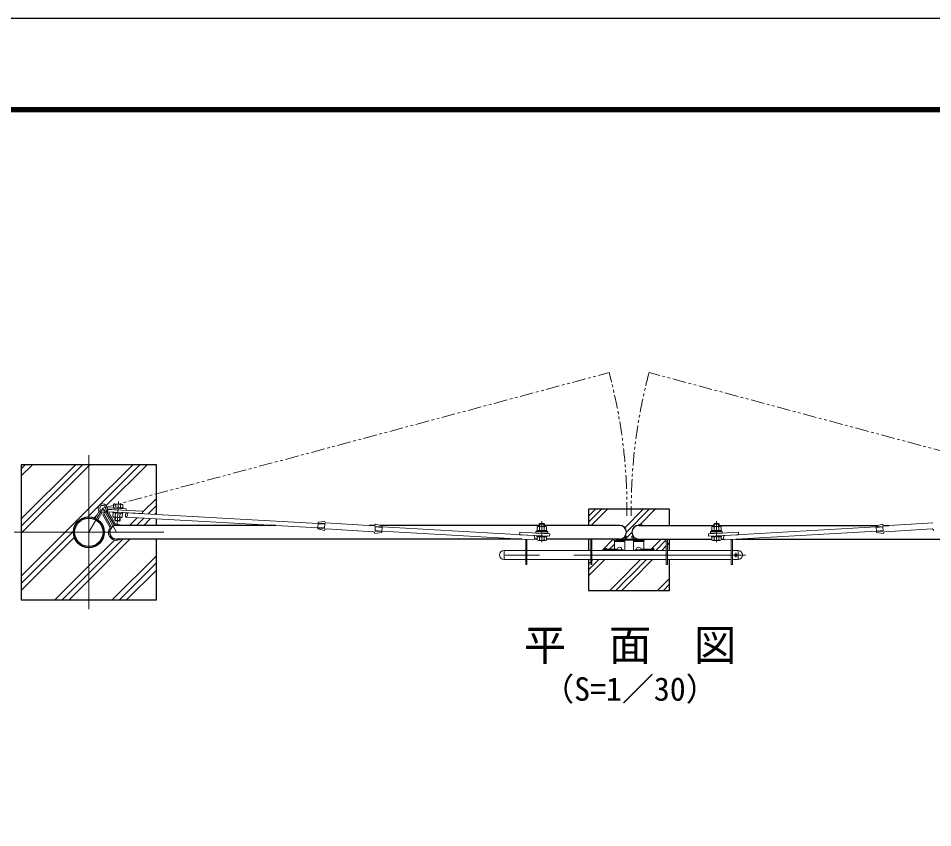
# Model space of a CAD drawing. Units: millimetres, scale not verified. Extents: x -6300 to 6300, y -4455 to 4455.
# Drawn here: x -3582 to -198, y 1458 to 4455 of the extents above; entities that cross this region are included whole.
import ezdxf
from ezdxf.enums import TextEntityAlignment as Align

# ---------------------------------------------------------------- set-up
doc = ezdxf.new("R2010")
doc.units = ezdxf.units.MM
doc.header["$LTSCALE"] = 20
doc.linetypes.add('USER1', pattern=[50.8, 31.75, -6.35, 6.35, -6.35])
doc.linetypes.add('USER2', pattern=[5, 2.5, -0.5, 0.5, -0.5, 0.5, -0.5])
for name, color, linetype, lineweight in [('0-0_D-DCR-HCH', 7, 'Continuous', 13), ('0-1_D-STR4', 7, 'Continuous', 25), ('0-2_D-STR1', 1, 'Continuous', 25), ('0-3_D-STR3', 3, 'Continuous', 13), ('0-4_D-BMK', 2, 'USER1', 13), ('0-A_D-TTL-TXT', 7, 'Continuous', 25), ('0-C_D-TTL', 7, 'Continuous', 25)]:
    doc.layers.add(name, color=color, linetype=linetype, lineweight=lineweight)
doc.styles.add('ＭＳ ゴシック', font='')
doc.styles.get('ＭＳ ゴシック').set_extended_font_data('MS Gothic')

msp = doc.modelspace()

# ---------------------------------------------------------------- linework, layer by layer
at = {"layer": '0-0_D-DCR-HCH'}
for p, q in [((-3571.38, 2760.49), (-3530.09, 2801.78)), ((-3571.38, 2787), (-3556.6, 2801.78)), ((-3571.38, 2574.87), (-3344.47, 2801.78)), ((-3571.38, 2601.39), (-3370.99, 2801.78)), ((-3279.14, 2654.98), (-3132.34, 2801.78)), ((-3256.58, 2651.02), (-3105.82, 2801.78)), ((-3122.66, 2625.85), (-3071.38, 2677.12)), ((-3102.28, 2619.7), (-3071.38, 2650.61)), ((-3302.15, 2605.45), (-3290.72, 2616.88)), ((-3077.19, 2618.28), (-3071.38, 2624.09)), ((-1471.38, 2589.47), (-1424.07, 2636.78)), ((-1471.38, 2611.57), (-1446.17, 2636.78)), ((-1461.58, 2577.18), (-1401.97, 2636.78)), ((-1337.74, 2568.44), (-1269.39, 2636.78)), ((-1331.49, 2552.58), (-1247.29, 2636.78)), ((-1280.96, 2581.02), (-1225.2, 2636.78)), ((-3171.32, 2577.18), (-3142.75, 2605.76)), ((-3144.81, 2577.18), (-3117.63, 2604.36)), ((-3118.29, 2577.18), (-3092.51, 2602.96)), ((-1331.83, 2530.15), (-1311.29, 2550.69)), ((-3571.38, 2336.22), (-3375.14, 2532.46)), ((-1421.69, 2484.48), (-1380.29, 2525.88)), ((-1394.29, 2489.78), (-1375.78, 2508.3)), ((-1340.2, 2521.78), (-1340.16, 2521.82)), ((-1239.61, 2489.78), (-1203.02, 2526.38)), ((-1222.82, 2484.48), (-1183.88, 2523.42)), ((-1179.38, 2505.82), (-1171.38, 2513.82)), ((-1200.72, 2484.48), (-1183.88, 2501.32)), ((-3234.59, 2301.78), (-3071.38, 2464.99)), ((-3208.08, 2301.78), (-3071.38, 2438.47)), ((-1471.38, 2390.6), (-1411.5, 2450.48)), ((-1471.38, 2412.7), (-1433.6, 2450.48)), ((-1471.38, 2434.79), (-1463.38, 2442.79)), ((-1458.88, 2447.29), (-1455.69, 2450.48)), ((-3181.56, 2301.78), (-3071.38, 2411.96)), ((-1215.84, 2336.78), (-1171.38, 2381.24)), ((-1193.74, 2336.78), (-1171.38, 2359.14)), ((-1171.64, 2336.78), (-1171.38, 2337.05))]:
    msp.add_line(p, q, dxfattribs=at)
for points in [[(-3571.38, 2548.35), (-3567.95, 2551.78), (-3321.38, 2798.35), (-3317.95, 2801.78)], [(-3571.38, 2389.26), (-3408.86, 2551.78), (-3321.38, 2639.26), (-3158.86, 2801.78)], [(-3325.61, 2608.51), (-3321.38, 2612.74), (-3284.45, 2649.67)], [(-3571.38, 2362.74), (-3382.34, 2551.78), (-3378.11, 2556)], [(-3446.72, 2301.78), (-3321.38, 2427.12), (-3225.86, 2522.65)], [(-3420.21, 2301.78), (-3321.38, 2400.61), (-3195.61, 2526.38)], [(-3393.69, 2301.78), (-3321.38, 2374.09), (-3169.09, 2526.38)], [(-1392.61, 2336.78), (-1331.25, 2398.15), (-1312.19, 2417.21), (-1278.92, 2450.48)], [(-1370.52, 2336.78), (-1332.07, 2375.23), (-1311.43, 2395.87), (-1256.82, 2450.48)], [(-1348.42, 2336.78), (-1332.89, 2352.31), (-1310.67, 2374.54), (-1234.72, 2450.48)]]:
    msp.add_lwpolyline(points, dxfattribs=at)
at = {"layer": '0-1_D-STR4'}
for p, q in [((-3071.38, 2577.18), (-3071.38, 2601.78)), ((-1471.38, 2526.38), (-1471.38, 2484.48)), ((-1171.38, 2484.48), (-1171.38, 2526.38))]:
    msp.add_line(p, q, dxfattribs=at)
for points in [[(-3571.38, 2801.78), (-3571.38, 2301.78), (-3071.38, 2301.78), (-3071.38, 2526.38)], [(-3071.38, 2617.95), (-3071.38, 2801.78), (-3571.38, 2801.78)], [(-1171.38, 2577.18), (-1171.38, 2636.78), (-1471.38, 2636.78), (-1471.38, 2577.18)], [(-1471.38, 2450.48), (-1471.38, 2336.78), (-1171.38, 2336.78), (-1171.38, 2450.48)]]:
    msp.add_lwpolyline(points, dxfattribs=at)
at = {"layer": '0-2_D-STR1'}
for p, q in [((-2629.45, 2577.18), (-3218.98, 2577.18)), ((-2262.85, 2577.18), (-2282.92, 2577.18)), ((-1654.38, 2577.18), (-2242.33, 2577.18)), ((-1356.78, 2577.18), (-1634.38, 2577.18)), ((-1285.98, 2577.18), (-1008.38, 2577.18)), ((-988.38, 2577.18), (-400.43, 2577.18)), ((-379.91, 2577.18), (-359.84, 2577.18)), ((-1716.98, 2526.38), (-3218.98, 2526.38)), ((-1661.68, 2526.38), (-1672.26, 2526.38)), ((-1356.78, 2526.38), (-1627.08, 2526.38)), ((-1285.98, 2526.38), (-1015.68, 2526.38)), ((-981.08, 2526.38), (-970.5, 2526.38)), ((-925.78, 2526.38), (576.22, 2526.38))]:
    msp.add_line(p, q, dxfattribs=at)
for radius in [57.15, 52.65]:
    msp.add_circle((-3321.38, 2551.78), radius, dxfattribs=at)
for centre, start, end in [((-3218.98, 2551.78), 90, 270), ((-1356.78, 2551.78), 270, 90), ((-1285.98, 2551.78), 90, 270)]:
    msp.add_arc(centre, 25.4, start, end, dxfattribs=at)
at = {"layer": '0-3_D-STR3'}
for p, q in [((-3183.02, 2638.92), (-3252.92, 2642.74)), ((-3231.38, 2641.52), (-3231.23, 2644.51)), ((-3231.38, 2641.52), (-3194.43, 2639.6)), ((-3231.23, 2644.51), (-3194.28, 2642.6)), ((-3230.05, 2644.45), (-3195.46, 2642.66)), ((-3229.46, 2654.99), (-3230.03, 2644.49)), ((-3195.48, 2642.61), (-3230.03, 2644.49)), ((-3199.08, 2655.83), (-3225.02, 2657.24)), ((-3220.85, 2654.52), (-3221.42, 2644.02)), ((-3203.51, 2653.58), (-3204.09, 2643.08)), ((-3194.91, 2653.11), (-3195.48, 2642.61)), ((-3194.43, 2639.6), (-3194.28, 2642.6)), ((-3283.2, 2629.9), (-3298, 2604.27)), ((-3272.81, 2623.9), (-3287.61, 2598.27)), ((-3265.15, 2618.09), (-3269.05, 2615.85)), ((-3243.41, 2571.21), (-3269.05, 2615.85)), ((-3239.5, 2573.45), (-3265.15, 2618.09)), ((-3226.49, 2576.9), (-3256.93, 2629.87)), ((-3183.35, 2632.93), (-3253.24, 2636.75)), ((-3249.11, 2627.31), (-3253.01, 2625.07)), ((-3227.36, 2580.42), (-3253.01, 2625.07)), ((-3223.46, 2582.67), (-3249.11, 2627.31)), ((-3232.37, 2623.67), (-3232.22, 2626.66)), ((-3232.37, 2623.67), (-3195.42, 2621.75)), ((-3232.22, 2626.66), (-3195.27, 2624.75)), ((-3231.93, 2610.16), (-3231.2, 2623.65)), ((-3196.65, 2621.77), (-3231.2, 2623.65)), ((-3231.04, 2626.6), (-3196.45, 2624.81)), ((-3201.82, 2606.03), (-3227.76, 2607.44)), ((-3224.76, 2607.28), (-3225.35, 2596.36)), ((-3223.32, 2609.69), (-3222.59, 2623.18)), ((-3222.6, 2607.16), (-3223.31, 2594.08)), ((-3205.99, 2608.75), (-3205.25, 2622.24)), ((-3197.38, 2608.28), (-3196.65, 2621.77)), ((-3195.42, 2621.75), (-3195.27, 2624.75)), ((-3183.02, 2638.92), (-3183.35, 2632.93)), ((-3225.35, 2596.32), (-3223.31, 2594.04)), ((-3205.38, 2595.23), (-3225.35, 2596.32)), ((-3207.66, 2593.19), (-3223.31, 2594.04)), ((-3206.95, 2606.31), (-3207.66, 2593.23)), ((-3205.38, 2595.23), (-3207.66, 2593.19)), ((-3204.79, 2606.19), (-3205.38, 2595.27)), ((-1631.39, 2573.78), (-1657.37, 2573.78)), ((-1654.38, 2582.28), (-1652.22, 2584.44)), ((-1654.38, 2573.78), (-1654.38, 2582.28)), ((-1634.38, 2582.28), (-1654.38, 2582.28)), ((-1636.55, 2584.44), (-1652.22, 2584.44)), ((-1652.22, 2573.78), (-1652.22, 2584.44)), ((-1636.55, 2573.78), (-1636.55, 2584.44)), ((-1634.38, 2582.28), (-1636.55, 2584.44)), ((-1634.38, 2573.78), (-1634.38, 2582.28)), ((-1285.98, 2577.18), (-1285.98, 2581.48)), ((-1011.37, 2573.78), (-985.39, 2573.78)), ((-1008.38, 2582.28), (-1006.22, 2584.44)), ((-1008.38, 2573.78), (-1008.38, 2582.28)), ((-1008.38, 2582.28), (-988.38, 2582.28)), ((-1006.22, 2584.44), (-990.55, 2584.44)), ((-1006.22, 2573.78), (-1006.22, 2584.44)), ((-990.55, 2573.78), (-990.55, 2584.44)), ((-988.38, 2582.28), (-990.55, 2584.44)), ((-988.38, 2573.78), (-988.38, 2582.28)), ((-1622.38, 2548.78), (-1666.38, 2548.78)), ((-1622.38, 2548.78), (-1666.38, 2548.78)), ((-1662.88, 2557.77), (-1625.88, 2557.79)), ((-1662.88, 2554.77), (-1662.88, 2557.77)), ((-1662.88, 2554.77), (-1625.88, 2554.79)), ((-1661.68, 2571.29), (-1661.68, 2557.78)), ((-1653.06, 2571.29), (-1653.06, 2557.78)), ((-1635.7, 2571.29), (-1635.7, 2557.78)), ((-1627.08, 2571.29), (-1627.08, 2557.78)), ((-1625.88, 2554.79), (-1625.88, 2557.79)), ((-1622.38, 2554.78), (-1622.38, 2548.78)), ((-1622.38, 2554.78), (-1622.38, 2548.78)), ((-1020.38, 2554.78), (-1020.38, 2548.78)), ((-1020.38, 2554.78), (-1020.38, 2548.78)), ((-1020.38, 2548.78), (-976.38, 2548.78)), ((-1020.38, 2548.78), (-976.38, 2548.78)), ((-1016.88, 2554.79), (-1016.88, 2557.79)), ((-979.88, 2557.77), (-1016.88, 2557.79)), ((-979.88, 2554.77), (-1016.88, 2554.79)), ((-1015.68, 2571.29), (-1015.68, 2557.78)), ((-1007.06, 2571.29), (-1007.06, 2557.78)), ((-989.7, 2571.29), (-989.7, 2557.78)), ((-981.08, 2571.29), (-981.08, 2557.78)), ((-979.88, 2554.77), (-979.88, 2557.77)), ((-3204.91, 2525.28), (-3205.54, 2526.38)), ((-1703.88, 2432.48), (-1703.88, 2526.38)), ((-1699.38, 2432.48), (-1699.38, 2526.38)), ((-1662.88, 2537.43), (-1625.88, 2537.45)), ((-1662.88, 2534.43), (-1662.88, 2537.43)), ((-1662.88, 2534.43), (-1625.88, 2534.45)), ((-1661.68, 2523.94), (-1661.68, 2534.45)), ((-1631.39, 2521.45), (-1657.37, 2521.45)), ((-1653.06, 2523.94), (-1653.06, 2534.45)), ((-1635.7, 2523.94), (-1635.7, 2534.45)), ((-1627.08, 2523.94), (-1627.08, 2534.45)), ((-1625.88, 2534.45), (-1625.88, 2537.45)), ((-1463.38, 2432.48), (-1463.38, 2526.38)), ((-1458.88, 2432.48), (-1458.88, 2526.38)), ((-1375.78, 2484.48), (-1375.78, 2521.78)), ((-1375.78, 2521.78), (-1337.78, 2521.78)), ((-1375.78, 2517.28), (-1337.78, 2517.28)), ((-1372.01, 2526.28), (-1372.78, 2526.28)), ((-1340.78, 2521.78), (-1372.78, 2521.78)), ((-1364.29, 2517.28), (-1349.27, 2517.28)), ((-1356.78, 2522.08), (-1285.98, 2522.08)), ((-1337.78, 2484.48), (-1337.78, 2521.78)), ((-1336.28, 2530.78), (-1336.28, 2536.78)), ((-1331.78, 2536.78), (-1336.28, 2536.78)), ((-1331.78, 2530.78), (-1331.78, 2536.78)), ((-1310.98, 2530.78), (-1310.98, 2536.78)), ((-1310.98, 2536.78), (-1306.48, 2536.78)), ((-1306.48, 2530.78), (-1306.48, 2536.78)), ((-1304.98, 2484.48), (-1304.98, 2521.78)), ((-1266.98, 2521.78), (-1304.98, 2521.78)), ((-1266.98, 2517.28), (-1304.98, 2517.28)), ((-1302.91, 2526.38), (-1285.98, 2526.38)), ((-1301.98, 2521.78), (-1269.98, 2521.78)), ((-1266.98, 2484.48), (-1266.98, 2521.78)), ((-1183.88, 2432.48), (-1183.88, 2526.38)), ((-1179.38, 2432.48), (-1179.38, 2526.38)), ((-1016.88, 2534.45), (-1016.88, 2537.45)), ((-979.88, 2537.43), (-1016.88, 2537.45)), ((-979.88, 2534.43), (-1016.88, 2534.45)), ((-1015.68, 2523.94), (-1015.68, 2534.45)), ((-1011.37, 2521.45), (-985.39, 2521.45)), ((-1007.06, 2523.94), (-1007.06, 2534.45)), ((-989.7, 2523.94), (-989.7, 2534.45)), ((-981.08, 2523.94), (-981.08, 2534.45)), ((-979.88, 2534.43), (-979.88, 2537.43)), ((-943.38, 2432.48), (-943.38, 2526.38)), ((-938.88, 2432.48), (-938.88, 2526.38)), ((-1784.13, 2484.48), (-1784.13, 2450.48)), ((-1784.13, 2484.48), (-1784.13, 2450.48)), ((-1703.88, 2484.48), (-1784.13, 2484.48)), ((-1463.38, 2484.48), (-1699.38, 2484.48)), ((-1183.88, 2484.48), (-1458.88, 2484.48)), ((-1412.28, 2484.48), (-1412.28, 2491.78)), ((-1412.28, 2491.78), (-1406.28, 2491.78)), ((-1412.28, 2489.78), (-1365.79, 2489.78)), ((-1406.28, 2484.48), (-1406.28, 2491.78)), ((-1230.48, 2489.78), (-1276.97, 2489.78)), ((-1236.48, 2484.48), (-1236.48, 2491.78)), ((-1230.48, 2491.78), (-1236.48, 2491.78)), ((-1230.48, 2484.48), (-1230.48, 2491.78)), ((-943.38, 2484.48), (-1179.38, 2484.48)), ((-918.13, 2484.48), (-938.88, 2484.48)), ((-918.13, 2484.48), (-918.13, 2450.48)), ((-1703.88, 2450.48), (-1784.13, 2450.48)), ((-1463.38, 2450.48), (-1699.38, 2450.48)), ((-1183.88, 2450.48), (-1458.88, 2450.48)), ((-943.38, 2450.48), (-1179.38, 2450.48)), ((-918.13, 2450.48), (-938.88, 2450.48)), ((-1699.38, 2432.48), (-1703.88, 2432.48)), ((-1463.38, 2432.48), (-1458.88, 2432.48)), ((-1179.38, 2432.48), (-1183.88, 2432.48)), ((-943.38, 2432.48), (-938.88, 2432.48))]:
    msp.add_line(p, q, dxfattribs=at)
at = {"layer": '0-3_D-STR3', "color": 4}
for p, q in [((-3251.9, 2627.74), (-3251.43, 2636.65)), ((-3122.92, 2620.87), (-3251.9, 2627.74)), ((-3122.45, 2629.89), (-3251.43, 2636.65)), ((-3182.52, 2607.97), (-2473.87, 2568.52)), ((-3181.87, 2624.11), (-2472.89, 2584.6)), ((-3122.92, 2620.87), (-3122.45, 2629.89)), ((-2474.13, 2564.16), (-2472.63, 2589.02)), ((-2472.97, 2583.41), (-2448.01, 2581.9)), ((-2472.84, 2585.57), (-2447.88, 2584.06)), ((-2472.63, 2589.02), (-2447.41, 2591.91)), ((-2448.97, 2566.1), (-2447.88, 2584.06)), ((-2265.76, 2576.14), (-2445.19, 2587.04)), ((-2261.98, 2555.7), (-2260.9, 2573.67)), ((-2235.94, 2572.16), (-2260.9, 2573.67)), ((-2235.74, 2575.6), (-2260.42, 2581.51)), ((-2237.24, 2550.75), (-2235.74, 2575.6)), ((-407.02, 2575.6), (-382.34, 2581.51)), ((-405.52, 2550.75), (-407.02, 2575.6)), ((-406.82, 2572.16), (-381.86, 2573.67)), ((-380.78, 2555.7), (-381.86, 2573.67)), ((-377, 2576.14), (-197.57, 2587.04)), ((-2474.13, 2564.16), (-2449.44, 2558.25)), ((-2473.92, 2567.61), (-2448.97, 2566.1)), ((-2473.79, 2569.77), (-2448.84, 2568.26)), ((-2267.11, 2553.88), (-2443.38, 2564.55)), ((-2237.24, 2550.75), (-2262.46, 2547.86)), ((-2237.03, 2554.19), (-2261.98, 2555.7)), ((-2236.9, 2556.36), (-2261.85, 2557.87)), ((-2236.08, 2569.99), (-2261.03, 2571.5)), ((-2236.96, 2555.33), (-1675.05, 2524.05)), ((-2235.99, 2571.4), (-1674.28, 2540.1)), ((-1726.8, 2542.94), (-1726.32, 2551.92)), ((-1726.8, 2542.94), (-1615.55, 2536.89)), ((-915.96, 2542.94), (-1027.21, 2536.89)), ((-406.77, 2571.4), (-968.48, 2540.1)), ((-405.8, 2555.33), (-967.71, 2524.05)), ((-915.96, 2542.94), (-916.44, 2551.92)), ((-406.69, 2569.99), (-381.73, 2571.5)), ((-405.86, 2556.36), (-380.91, 2557.87)), ((-405.73, 2554.19), (-380.78, 2555.7)), ((-405.52, 2550.75), (-380.3, 2547.86)), ((-375.65, 2553.88), (-199.38, 2564.55))]:
    msp.add_line(p, q, dxfattribs=at)
at = {"layer": '0-3_D-STR3'}
for points in [[(-3226.49, 2576.9), (-3236.9, 2570.92), (-3267.33, 2623.9)], [(-1622.38, 2554.78), (-1666.38, 2554.78), (-1666.38, 2548.78)], [(-1622.38, 2554.78), (-1666.38, 2554.78), (-1666.38, 2548.78)], [(-1020.38, 2554.78), (-976.38, 2554.78), (-976.38, 2548.78)], [(-1020.38, 2554.78), (-976.38, 2554.78), (-976.38, 2548.78)], [(-1356.78, 2526.38), (-1285.98, 2526.38), (-1285.78, 2526.38)]]:
    msp.add_lwpolyline(points, dxfattribs=at)
at = {"layer": '0-3_D-STR3', "color": 4}
for points in [[(-1615.55, 2536.89), (-1615.07, 2545.88), (-1726.32, 2551.92)], [(-1027.21, 2536.89), (-1027.69, 2545.88), (-916.44, 2551.92)]]:
    msp.add_lwpolyline(points, dxfattribs=at)
at = {"layer": '0-3_D-STR3'}
for centre, radius in [((-3270.06, 2640.68), 17), ((-3270.06, 2640.68), 10.6), ((-926.13, 2467.48), 5)]:
    msp.add_circle(centre, radius, dxfattribs=at)
for centre, radius, start, end in [((-3225.29, 2652.27), 4.98, 26.88844, 146.88844), ((-3212.94, 2640.17), 16.39, 54.90126, 118.87562), ((-3199.35, 2650.86), 4.98, 26.88844, 146.88844), ((-3227.49, 2612.41), 4.98, 206.88844, 326.88844), ((-3213.9, 2623.1), 16.39, 234.90126, 298.87562), ((-3201.55, 2611), 4.98, 206.88844, 326.88844), ((-3245.14, 2570.21), 6.5, 324.83203, 29.87901), ((-3221.73, 2583.66), 6.5, 209.87901, 274.92599), ((-3221.73, 2583.66), 2, 209.87901, 274.92599), ((-3218.98, 2551.78), 30, 57.85095, 94.92599), ((-3218.98, 2551.78), 25.5, 84.92414, 94.92599), ((-1657.37, 2568.8), 4.98, 30, 150), ((-1644.38, 2557.39), 16.39, 58.01282, 121.98718), ((-1631.39, 2568.8), 4.98, 30, 150), ((-1285.98, 2551.78), 29.7, 58.78392, 90), ((-1011.37, 2568.8), 4.98, 30, 150), ((-998.38, 2557.39), 16.39, 58.01282, 121.98718), ((-985.39, 2568.8), 4.98, 30, 150), ((-3218.98, 2551.78), 30, 144.83203, 297.96879), ((-3218.98, 2551.78), 25.5, 144.83203, 275.07586), ((-3245.14, 2570.21), 2, 324.83203, 29.87901), ((-1657.37, 2526.43), 4.98, 210, 330), ((-1644.38, 2537.84), 16.39, 238.01282, 301.98718), ((-1631.39, 2526.43), 4.98, 210, 330), ((-1372.78, 2530.78), 9, 209.28948, 270), ((-1372.78, 2530.78), 4.5, 258.0821, 270), ((-1356.78, 2551.78), 29.7, 238.78392, 270), ((-1340.78, 2530.78), 9, 270, 284.76033), ((-1340.78, 2530.78), 4.5, 281.9179, 0), ((-1340.78, 2530.78), 9, 330.71052, 0), ((-1301.98, 2530.78), 9, 180, 209.28948), ((-1301.98, 2530.78), 4.5, 180, 258.0821), ((-1301.98, 2530.78), 9, 255.23967, 270), ((-1285.98, 2551.78), 29.7, 270, 301.21608), ((-1269.98, 2530.78), 9, 270, 330.71052), ((-1011.37, 2526.43), 4.98, 210, 330), ((-998.38, 2537.84), 16.39, 238.01282, 301.98718), ((-985.39, 2526.43), 4.98, 210, 330), ((-1784.13, 2467.48), 17, 90, 270), ((-1356.78, 2486.78), 9.5, 345.97052, 194.02948), ((-1285.98, 2486.78), 9.5, 345.97052, 194.02948), ((-918.13, 2467.48), 17, 270, 90)]:
    msp.add_arc(centre, radius, start, end, dxfattribs=at)
at = {"layer": '0-3_D-STR3', "color": 4}
for centre, radius, start, end in [((-2441.71, 2591.56), 5.71, 176.54238, 232.39458), ((-2266.12, 2581.85), 5.71, 266.54238, 356.54238), ((-376.64, 2581.85), 5.71, 183.45762, 273.45762), ((-2441.79, 2556.96), 7.75, 101.78941, 170.40332), ((-2268.16, 2548.2), 5.71, 356.54238, 86.54238), ((-374.61, 2548.2), 5.71, 93.45762, 183.45762), ((-200.97, 2556.96), 7.75, 9.59668, 78.21059)]:
    msp.add_arc(centre, radius, start, end, dxfattribs=at)
msp.add_ellipse((-3182.29, 2615.98), major_axis=(-0.52, -8.02), ratio=0.462058, dxfattribs=at)
for centre, major_axis, start_param, end_param in [((-1674.67, 2532.07), (-0.38, -8.03), 6.2831853, 9.424778), ((-968.1, 2532.07), (0.38, -8.03), 3.1415927, 6.2831853)]:
    msp.add_ellipse(centre, major_axis=major_axis, ratio=0.462058, start_param=start_param, end_param=end_param, dxfattribs=at)
at = {"layer": '0-4_D-BMK', "linetype": 'USER2'}
for p, q in [((-3270.06, 2640.68), (-1395.47, 3142.97)), ((627.29, 2640.68), (-1247.29, 3142.97))]:
    msp.add_line(p, q, dxfattribs=at)
at = {"layer": '0-4_D-BMK'}
for p, q in [((-3321.38, 2267.67), (-3321.38, 2837.6)), ((-3270.06, 2640.68), (-3321.38, 2551.78)), ((-3270.06, 2640.68), (-3218.98, 2551.78)), ((-3211.63, 2665.47), (-3216.32, 2578.25)), ((-1644.38, 2515.66), (-1644.38, 2592.53)), ((-998.38, 2515.66), (-998.38, 2592.53)), ((-3598.03, 2551.78), (-3043.96, 2551.78)), ((-1414.2, 2486.78), (-1342.72, 2486.78)), ((-1228.56, 2486.78), (-1300.05, 2486.78)), ((-926.13, 2459.33), (-926.13, 2475.55)), ((-891.13, 2467.48), (-1811.13, 2467.48))]:
    msp.add_line(p, q, dxfattribs=at)
at = {"layer": '0-4_D-BMK', "linetype": 'USER2'}
for centre, start, end in [((-3270.06, 2640.68), 359.17812, 15), ((627.29, 2640.68), 165, 180.82188)]:
    msp.add_arc(centre, 1940.71, start, end, dxfattribs=at)
at = {"layer": '0-C_D-TTL', "color": 2}
msp.add_lwpolyline([(-6300, 4455), (6300, 4455), (6300, -4455), (-6300, -4455)], close=True, dxfattribs=at)
at = {"layer": '0-C_D-TTL'}
for points in [[(-5895, 4125), (5895, 4125), (5895, -4125), (-5895, -4125)], [(-5891.25, 4121.25), (5891.25, 4121.25), (5891.25, -4121.25), (-5891.25, -4121.25)], [(-5887.5, 4117.5), (5887.5, 4117.5), (5887.5, -4117.5), (-5887.5, -4117.5)], [(-5883.75, 4113.75), (5883.75, 4113.75), (5883.75, -4113.75), (-5883.75, -4113.75)], [(-5880, 4110), (5880, 4110), (5880, -4110), (-5880, -4110)]]:
    msp.add_lwpolyline(points, close=True, dxfattribs=at)

# ---------------------------------------------------------------- texts
at = {"layer": '0-A_D-TTL-TXT', "style": 'ＭＳ ゴシック'}
for s, height, p in [('平\u3000面\u3000図', 115.4, (-1711.23, 2041.93)), ('（S=1／30）', 86.66, (-1643, 1902.13))]:
    msp.add_text(s, height=height, dxfattribs=at).set_placement(p, align=Align.BOTTOM_LEFT)

doc.saveas('drawing.dxf')
